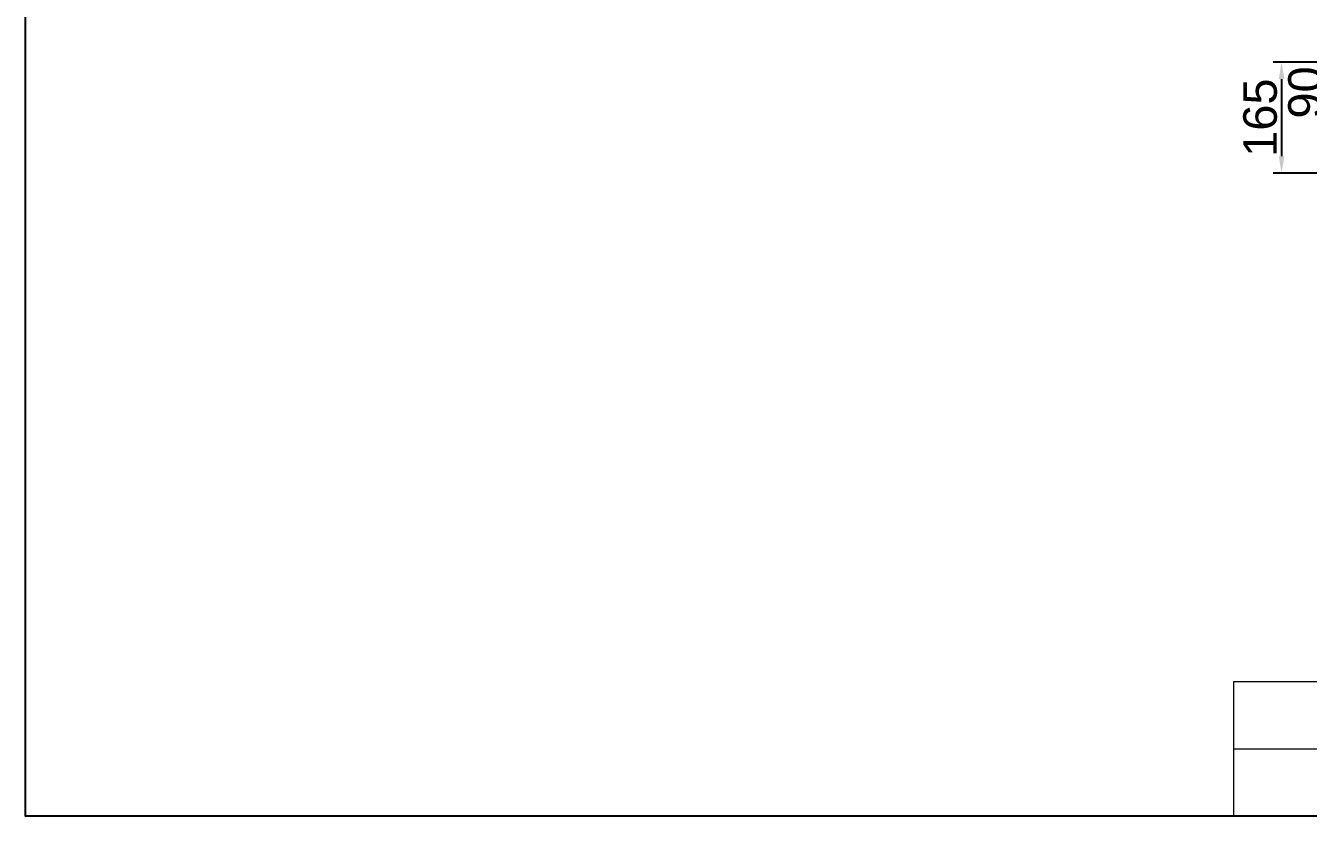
# Model space of a CAD drawing. Header units: millimetres. Extents: x 0 to 182016, y 11 to 3710.
# Drawn here: x 156671 to 158581, y 11 to 1188 of the extents above; entities that cross this region are included whole.
import ezdxf

# ---------------------------------------------------------------- set-up
doc = ezdxf.new("R2010")
doc.units = ezdxf.units.MM
doc.styles.get("Standard").update_dxf_attribs({"font": 'arial.ttf'})
doc.dimstyles.new('Padidinti matmenys', dxfattribs={"dimscale": 10, "dimtxt": 5, "dimasz": 2.5, "dimexe": 1.25, "dimexo": 0.625, "dimtad": 1, "dimdec": 1, "dimtxsty": 'Standard', "dimcen": 2.5, "dimadec": 0, "dimazin": 0, "dimtfac": 1, "dimtdec": 1, "dimtmove": 0, "dimatfit": 3, "dimfxl": 1, "dimarcsym": 0})

# ---------------------------------------------------------------- blocks, each defined once
blk = doc.blocks.new('*D1239')
at = {"color": 0, "lineweight": -2, "transparency": 16777216}
for p, q in [((158652.2, 1133.3), (158595.4, 1133.3)), ((158607.9, 1068.3), (158607.9, 1108.3)), ((158688.2, 1043.3), (158595.4, 1043.3))]:
    blk.add_line(p, q, dxfattribs=at)
at = {"color": 0, "transparency": 16777216}
for points in [[(158603.7, 1108.3), (158612, 1108.3), (158607.9, 1133.3)], [(158603.7, 1068.3), (158612, 1068.3), (158607.9, 1043.3)]]:
    blk.add_solid(points, dxfattribs=at)
at = {"layer": 'Defpoints', "color": 0, "transparency": 16777216}
for p in [(158607.9, 1133.3), (158658.4, 1133.3), (158694.4, 1043.3)]:
    blk.add_point(p, dxfattribs=at)
at = {"color": 0, "lineweight": 5, "transparency": 16777216, "insert": (158576.1, 1088.3), "char_height": 50, "attachment_point": 5, "rotation": 90}
blk.add_mtext('90', dxfattribs=at)
blk = doc.blocks.new('*D1954')
at = {"color": 0, "lineweight": -2, "transparency": 16777216}
for p, q in [((158609.2, 1133.3), (158528.4, 1133.3)), ((158540.9, 1108.3), (158540.9, 993.3)), ((158609.2, 968.3), (158528.4, 968.3))]:
    blk.add_line(p, q, dxfattribs=at)
at = {"color": 0, "transparency": 16777216}
for points in [[(158536.8, 1108.3), (158545.1, 1108.3), (158540.9, 1133.3)], [(158536.8, 993.3), (158545.1, 993.3), (158540.9, 968.3)]]:
    blk.add_solid(points, dxfattribs=at)
at = {"layer": 'Defpoints', "color": 0, "transparency": 16777216}
for p in [(158615.4, 1133.3), (158540.9, 968.3), (158615.4, 968.3)]:
    blk.add_point(p, dxfattribs=at)
at = {"color": 0, "lineweight": 5, "transparency": 16777216, "insert": (158509.2, 1050.8), "char_height": 50, "attachment_point": 5, "rotation": 90}
blk.add_mtext('165', dxfattribs=at)

msp = doc.modelspace()

# ---------------------------------------------------------------- linework, layer by layer
at = {"lineweight": 0}
for p, q in [((162169.8968281, 210.9357406), (158469.4365436, 210.9357406)), ((158469.4365436, 210.9357406), (158469.4365436, 10.9108603)), ((159196.4030611, 110.9233004), (158469.4365436, 110.9233004))]:
    msp.add_line(p, q, dxfattribs=at)
msp.add_lwpolyline([(162169.8968281, 3710.4502728), (162169.8968281, 10.9108603), (156670.5814852, 10.9108603), (156670.5814852, 3710.4502728)], close=True)

# ---------------------------------------------------------------- dimensions: what is measured, and where the dimension line sits
at = {"color": 1, "lineweight": 5}
dim = msp.add_linear_dim(base=(158540.9454246, 968.2953662), p1=(158615.4491021, 1133.2953662), p2=(158615.4491021, 968.2953662), angle=90, dimstyle='Padidinti matmenys', dxfattribs=at)
dim.commit()
dim.dimension.update_dxf_attribs({"geometry": '*D1954', "text_midpoint": (158509.1667753, 1050.7953662)})
dim = msp.add_linear_dim(base=(158607.8516205, 1133.2953662), p1=(158694.4491025, 1043.2953662), p2=(158658.4491025, 1133.2953662), angle=90, dimstyle='Padidinti matmenys', dxfattribs=at)
dim.commit()
dim.dimension.update_dxf_attribs({"geometry": '*D1239', "text_midpoint": (158607.8516205, 1088.2953662), "dimtype": 160})

doc.saveas('drawing.dxf')
